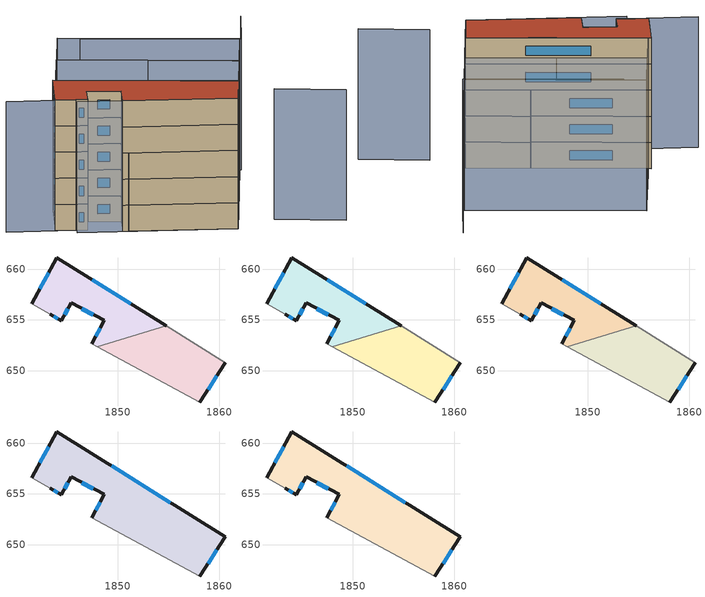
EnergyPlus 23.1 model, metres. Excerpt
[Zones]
046c4d74f14f47c6_F0_dwelling_0
 floor ground (EU_floor_Construction): 1860.58,650.77 1858.1,646.86 1847.97,652.35 1854.77,654.41 z0
 wall outside (EU_wall_Construction): 1858.1,646.86 1860.58,650.77 z0:3
 wall adiabatic (EU_wall_Construction): 1860.58,650.77 1854.77,654.41 / 1847.97,652.35 1858.1,646.86 z0:3
 wall to 046c4d74f14f47c6_F0_dwelling_1 (EU_wall_Construction): 1854.77,654.41 1847.97,652.35 z0:3
 window (EU_Window_Construction): 1858.9,648.13 1859.77,649.5 z0.98:2.02
046c4d74f14f47c6_F0_dwelling_1
 floor ground (EU_floor_Construction): 1854.77,654.41 1847.97,652.35 1847.42,652.65 1848.65,654.95 1845.39,656.7 1844.44,654.92 1843.34,655.56 1841.49,656.58 1843.99,661.16 z0
 wall outside (EU_wall_Construction): 1854.77,654.41 1843.99,661.16 1841.49,656.58 / 1843.34,655.56 1844.44,654.92 1845.39,656.7 1848.65,654.95 1847.42,652.65 z0:3
 wall adiabatic (EU_wall_Construction): 1841.49,656.58 1843.34,655.56 / 1847.42,652.65 1847.97,652.35 z0:3
 window (EU_Window_Construction): 1843.17,659.67 1842.3,658.07 / 1851.26,656.6 1847.49,658.97 / 1848.25,654.2 1847.82,653.4 / 1846.45,656.13 1847.59,655.52 / 1844.75,655.5 1845.08,656.12 / 1843.7,655.35 1844.08,655.13 z0.98:2.02
046c4d74f14f47c6_F1_dwelling_0
 floor to 046c4d74f14f47c6_F0_dwelling_0 (EU_floor_Construction): 1860.58,650.77 1858.1,646.86 1847.97,652.35 1854.77,654.41 z3
 wall outside (EU_wall_Construction): 1858.1,646.86 1860.58,650.77 z3:6
 wall adiabatic (EU_wall_Construction): 1860.58,650.77 1854.77,654.41 / 1847.97,652.35 1858.1,646.86 z3:6
 wall to 046c4d74f14f47c6_F1_dwelling_1 (EU_wall_Construction): 1854.77,654.41 1847.97,652.35 z3:6
 window (EU_Window_Construction): 1858.9,648.13 1859.77,649.5 z3.98:5.02
046c4d74f14f47c6_F1_dwelling_1
 floor to 046c4d74f14f47c6_F0_dwelling_1 (EU_floor_Construction): 1854.77,654.41 1847.97,652.35 1847.42,652.65 1848.65,654.95 1845.39,656.7 1844.44,654.92 1843.34,655.56 1841.49,656.58 1843.99,661.16 z3
 wall outside (EU_wall_Construction): 1854.77,654.41 1843.99,661.16 1841.49,656.58 / 1843.34,655.56 1844.44,654.92 1845.39,656.7 1848.65,654.95 1847.42,652.65 z3:6
 wall adiabatic (EU_wall_Construction): 1841.49,656.58 1843.34,655.56 / 1847.42,652.65 1847.97,652.35 z3:6
 window (EU_Window_Construction): 1843.17,659.67 1842.3,658.07 / 1851.26,656.6 1847.49,658.97 / 1848.25,654.2 1847.82,653.4 / 1846.45,656.13 1847.59,655.52 / 1844.75,655.5 1845.08,656.12 / 1843.7,655.35 1844.08,655.13 z3.98:5.02
046c4d74f14f47c6_F2_dwelling_0
 floor to 046c4d74f14f47c6_F1_dwelling_0 (EU_floor_Construction): 1860.58,650.77 1858.1,646.86 1847.97,652.35 1854.77,654.41 z6
 wall outside (EU_wall_Construction): 1858.1,646.86 1860.58,650.77 z6:9
 wall adiabatic (EU_wall_Construction): 1860.58,650.77 1854.77,654.41 / 1847.97,652.35 1858.1,646.86 z6:9
 wall to 046c4d74f14f47c6_F2_dwelling_1 (EU_wall_Construction): 1854.77,654.41 1847.97,652.35 z6:9
 window (EU_Window_Construction): 1858.9,648.13 1859.77,649.5 z6.98:8.02
046c4d74f14f47c6_F2_dwelling_1
 floor to 046c4d74f14f47c6_F1_dwelling_1 (EU_floor_Construction): 1854.77,654.41 1847.97,652.35 1847.42,652.65 1848.65,654.95 1845.39,656.7 1844.44,654.92 1843.34,655.56 1841.49,656.58 1843.99,661.16 z6
 wall outside (EU_wall_Construction): 1854.77,654.41 1843.99,661.16 1841.49,656.58 / 1843.34,655.56 1844.44,654.92 1845.39,656.7 1848.65,654.95 1847.42,652.65 z6:9
 wall adiabatic (EU_wall_Construction): 1841.49,656.58 1843.34,655.56 / 1847.42,652.65 1847.97,652.35 z6:9
 window (EU_Window_Construction): 1843.17,659.67 1842.3,658.07 / 1851.26,656.6 1847.49,658.97 / 1848.25,654.2 1847.82,653.4 / 1846.45,656.13 1847.59,655.52 / 1844.75,655.5 1845.08,656.12 / 1843.7,655.35 1844.08,655.13 z6.98:8.02
046c4d74f14f47c6_F3_dwelling_0
 floor to 046c4d74f14f47c6_F2_dwelling_0 (EU_floor_Construction): 1860.58,650.77 1858.1,646.86 1847.97,652.35 1854.77,654.41 z9
 floor to 046c4d74f14f47c6_F2_dwelling_1 (EU_floor_Construction): 1854.77,654.41 1847.97,652.35 1847.42,652.65 1848.65,654.95 1845.39,656.7 1844.44,654.92 1843.34,655.56 1841.49,656.58 1843.99,661.16 z9
 wall outside (EU_wall_Construction): 1843.34,655.56 1844.44,654.92 1845.39,656.7 1848.65,654.95 1847.42,652.65 / 1858.1,646.86 1860.58,650.77 1843.99,661.16 1841.49,656.58 z9:12
 wall adiabatic (EU_wall_Construction): 1841.49,656.58 1843.34,655.56 / 1847.42,652.65 1858.1,646.86 z9:12
 window (EU_Window_Construction): 1843.7,655.35 1844.08,655.13 / 1843.17,659.67 1842.3,658.07 / 1855.18,654.15 1849.38,657.78 / 1858.9,648.13 1859.77,649.5 / 1848.25,654.2 1847.82,653.4 / 1846.45,656.13 1847.59,655.52 / 1844.75,655.5 1845.08,656.12 z9.98:11.02
046c4d74f14f47c6_F4_dwelling_0
 floor to 046c4d74f14f47c6_F3_dwelling_0 (EU_floor_Construction): 1860.58,650.77 1858.1,646.86 1847.42,652.65 1848.65,654.95 1845.39,656.7 1844.44,654.92 1843.34,655.56 1841.49,656.58 1843.99,661.16 z12
 wall outside (EU_wall_Construction): 1843.34,655.56 1844.44,654.92 1845.39,656.7 1848.65,654.95 1847.42,652.65 / 1858.1,646.86 1860.58,650.77 1843.99,661.16 1841.49,656.58 z12:15
 wall adiabatic (EU_wall_Construction): 1841.49,656.58 1843.34,655.56 / 1847.42,652.65 1858.1,646.86 z12:15
 window (EU_Window_Construction): 1843.7,655.35 1844.08,655.13 / 1843.17,659.67 1842.3,658.07 / 1855.18,654.15 1849.38,657.78 / 1858.9,648.13 1859.77,649.5 / 1848.25,654.2 1847.82,653.4 / 1846.45,656.13 1847.59,655.52 / 1844.75,655.5 1845.08,656.12 z12.98:14.02
 roof outside (EU_roof_Construction): 1858.1,646.86 1860.58,650.77 1843.99,661.16 1841.49,656.58 1843.34,655.56 1844.44,654.92 1845.39,656.7 1848.65,654.95 1847.42,652.65 z15
shading: 1843.19,654.94 1858.1,646.86 / 1836.85,658.99 1843.36,655.61 / 1869.74,665.06 1866.62,660 / 1866.62,660 1852.21,668.89 / 1862.66,646.94 1868.95,642.78 / 1847.17,665.54 1863.43,655.22 / 1863.43,655.22 1860.56,650.7 / 1860.56,650.7 1844.3,661.02 / 1844.3,661.02 1847.17,665.54 / 1863.45,655.21 1847.19,665.53 / 1847.19,665.53 1850.27,670.38 / 1850.27,670.38 1866.53,660.06 / 1866.53,660.06 1863.45,655.21 z0:15
[Building]
EU S2 Campaign: North Axis=0; Terrain=City; Solar Distribution=FullExterior
[Site:Location]
Bologna: Latitude=44.5; Longitude=11.25; Time Zone=1; Elevation=37
[SizingPeriod:WeatherFileDays]
AnnualSizingPeriod: Begin Month=1; Begin Day of Month=1; End Month=12; End Day of Month=31; Day of Week for Start Day=Monday; Use Weather File Daylight Saving Period=No; Use Weather File Rain and Snow Indicators=No
[MATERIAL]
EU_InternalMass_Material: Roughness=MediumRough; Thickness=0.1; Conductivity=1; Density=1800; Specific Heat=900; Thermal Absorptance=0.9; Solar Absorptance=0.7; Visible Absorptance=0.7
[MATERIAL:NOMASS] Roughness=MediumRough; Thermal Absorptance=0.9; Solar Absorptance=0.7; Visible Absorptance=0.7
Name | Thermal Resistance
EU_wall_NoMass | 0.905828
EU_roof_NoMass | 0.37593
EU_floor_NoMass | 0.67114
[WINDOWMATERIAL:SIMPLEGLAZINGSYSTEM]
EU_Window_SimpleGlazing: UFactor=4.52486; Solar Heat Gain Coefficient=0.85; Visible Transmittance=0.85
[CONSTRUCTION]
EU_wall_Construction: EU_wall_NoMass
EU_roof_Construction: EU_roof_NoMass
EU_floor_Construction: EU_floor_NoMass
EU_Window_Construction: EU_Window_SimpleGlazing
EU_InternalMass_Construction: EU_InternalMass_Material
[ZONE] Type=1; Multiplier=1; Ceiling Height=autocalculate; Floor Area=autocalculate; Part of Total Floor Area=Yes
Name | Volume
046c4d74f14f47c6_F0_dwelling_0; 046c4d74f14f47c6_F1_dwelling_0; 046c4d74f14f47c6_F2_dwelling_0; 046c4d74f14f47c6_F1_dwelling_1; 046c4d74f14f47c6_F2_dwelling_1 | 134.771
046c4d74f14f47c6_F3_dwelling_0 | 269.535
046c4d74f14f47c6_F4_dwelling_0 | 269.543
046c4d74f14f47c6_F0_dwelling_1 | 134.773
[INTERNALMASS] Construction=EU_InternalMass_Construction
Name | Zone or ZoneList | Surface Area
046c4d74f14f47c6_F0_dwelling_0_EU_InternalMass | 046c4d74f14f47c6_F0_dwelling_0 | 44.9236
046c4d74f14f47c6_F0_dwelling_1_EU_InternalMass | 046c4d74f14f47c6_F0_dwelling_1 | 44.924
046c4d74f14f47c6_F1_dwelling_0_EU_InternalMass | 046c4d74f14f47c6_F1_dwelling_0 | 44.9236
046c4d74f14f47c6_F1_dwelling_1_EU_InternalMass | 046c4d74f14f47c6_F1_dwelling_1 | 44.924
046c4d74f14f47c6_F2_dwelling_0_EU_InternalMass | 046c4d74f14f47c6_F2_dwelling_0 | 44.9236
046c4d74f14f47c6_F2_dwelling_1_EU_InternalMass | 046c4d74f14f47c6_F2_dwelling_1 | 44.924
046c4d74f14f47c6_F3_dwelling_0_EU_InternalMass | 046c4d74f14f47c6_F3_dwelling_0 | 89.848
046c4d74f14f47c6_F4_dwelling_0_EU_InternalMass | 046c4d74f14f47c6_F4_dwelling_0 | 89.848
[OTHEREQUIPMENT] Fuel Type=Electricity; Design Level Calculation Method=Watts/Area; Power per Zone Floor Area=1; Fraction Latent=0; Fraction Radiant=0; Fraction Lost=0; Carbon Dioxide Generation Rate=0; EndUse Subcategory=EU_Step8_InternalGains
Name | Zone or ZoneList or Space or SpaceList | Schedule
EU_Step8_InternalGain_046c4d74f14f47c6_F0_dwelling_0_f000 | 046c4d74f14f47c6_F0_dwelling_0 | EU_Step8_GainSchedule_046c4d74f14f47c6_F0_dwelling_0_f000
EU_Step8_InternalGain_046c4d74f14f47c6_F0_dwelling_1_f000 | 046c4d74f14f47c6_F0_dwelling_1 | EU_Step8_GainSchedule_046c4d74f14f47c6_F0_dwelling_1_f000
EU_Step8_InternalGain_046c4d74f14f47c6_F1_dwelling_0_f000 | 046c4d74f14f47c6_F1_dwelling_0 | EU_Step8_GainSchedule_046c4d74f14f47c6_F1_dwelling_0_f000
EU_Step8_InternalGain_046c4d74f14f47c6_F1_dwelling_1_f000 | 046c4d74f14f47c6_F1_dwelling_1 | EU_Step8_GainSchedule_046c4d74f14f47c6_F1_dwelling_1_f000
EU_Step8_InternalGain_046c4d74f14f47c6_F2_dwelling_0_f000 | 046c4d74f14f47c6_F2_dwelling_0 | EU_Step8_GainSchedule_046c4d74f14f47c6_F2_dwelling_0_f000
EU_Step8_InternalGain_046c4d74f14f47c6_F2_dwelling_1_f000 | 046c4d74f14f47c6_F2_dwelling_1 | EU_Step8_GainSchedule_046c4d74f14f47c6_F2_dwelling_1_f000
EU_Step8_InternalGain_046c4d74f14f47c6_F3_dwelling_0_f000 | 046c4d74f14f47c6_F3_dwelling_0 | EU_Step8_GainSchedule_046c4d74f14f47c6_F3_dwelling_0_f000
EU_Step8_InternalGain_046c4d74f14f47c6_F4_dwelling_0_f000 | 046c4d74f14f47c6_F4_dwelling_0 | EU_Step8_GainSchedule_046c4d74f14f47c6_F4_dwelling_0_f000
[ZONEVENTILATION:DESIGNFLOWRATE] Schedule=EU_AlwaysOn; Design Flow Rate Calculation Method=AirChanges/Hour; Air Changes per Hour=0.73129; Ventilation Type=Natural; Fan Pressure Rise=0; Fan Total Efficiency=1; Constant Term Coefficient=1; Temperature Term Coefficient=0; Velocity Term Coefficient=0; Velocity Squared Term Coefficient=0; Minimum Indoor Temperature=-100; Maximum Indoor Temperature=100; Delta Temperature=-100; Minimum Outdoor Temperature=-100; Maximum Outdoor Temperature=100; Maximum Wind Speed=40
Name | Zone or ZoneList or Space or SpaceList
EU_ConstantAir_046c4d74f14f47c6_F0_dwelling_0 | 046c4d74f14f47c6_F0_dwelling_0
EU_ConstantAir_046c4d74f14f47c6_F0_dwelling_1 | 046c4d74f14f47c6_F0_dwelling_1
EU_ConstantAir_046c4d74f14f47c6_F1_dwelling_0 | 046c4d74f14f47c6_F1_dwelling_0
EU_ConstantAir_046c4d74f14f47c6_F1_dwelling_1 | 046c4d74f14f47c6_F1_dwelling_1
EU_ConstantAir_046c4d74f14f47c6_F2_dwelling_0 | 046c4d74f14f47c6_F2_dwelling_0
EU_ConstantAir_046c4d74f14f47c6_F2_dwelling_1 | 046c4d74f14f47c6_F2_dwelling_1
EU_ConstantAir_046c4d74f14f47c6_F3_dwelling_0 | 046c4d74f14f47c6_F3_dwelling_0
EU_ConstantAir_046c4d74f14f47c6_F4_dwelling_0 | 046c4d74f14f47c6_F4_dwelling_0
[HVACTEMPLATE:THERMOSTAT] Constant Heating Setpoint=20; Constant Cooling Setpoint=50
EU_HeatOnly_046c4d74f14f47c6_F0_dwelling_0; EU_HeatOnly_046c4d74f14f47c6_F0_dwelling_1; EU_HeatOnly_046c4d74f14f47c6_F1_dwelling_0; EU_HeatOnly_046c4d74f14f47c6_F1_dwelling_1; EU_HeatOnly_046c4d74f14f47c6_F2_dwelling_0; EU_HeatOnly_046c4d74f14f47c6_F2_dwelling_1; EU_HeatOnly_046c4d74f14f47c6_F3_dwelling_0; EU_HeatOnly_046c4d74f14f47c6_F4_dwelling_0
[HVACTEMPLATE:ZONE:IDEALLOADSAIRSYSTEM] System Availability Schedule=EU_AlwaysOn; Maximum Heating Supply Air Temperature=50; Minimum Cooling Supply Air Temperature=13; Maximum Heating Supply Air Humidity Ratio=0.0156; Minimum Cooling Supply Air Humidity Ratio=0.0077; Heating Limit=NoLimit; Cooling Limit=NoLimit; Heating Availability Schedule=EU_AlwaysOn; Cooling Availability Schedule=EU_CoolingOff; Dehumidification Control Type=ConstantSensibleHeatRatio; Cooling Sensible Heat Ratio=0.7; Dehumidification Setpoint=60; Humidification Control Type=None; Humidification Setpoint=30; Outdoor Air Method=None; Outdoor Air Flow Rate per Person=0.00944; Outdoor Air Flow Rate per Zone Floor Area=0; Outdoor Air Flow Rate per Zone=0; Demand Controlled Ventilation Type=None; Outdoor Air Economizer Type=NoEconomizer; Heat Recovery Type=None; Sensible Heat Recovery Effectiveness=0.7; Latent Heat Recovery Effectiveness=0.65
Name | Template Thermostat
046c4d74f14f47c6_F0_dwelling_0 | EU_HeatOnly_046c4d74f14f47c6_F0_dwelling_0
046c4d74f14f47c6_F0_dwelling_1 | EU_HeatOnly_046c4d74f14f47c6_F0_dwelling_1
046c4d74f14f47c6_F1_dwelling_0 | EU_HeatOnly_046c4d74f14f47c6_F1_dwelling_0
046c4d74f14f47c6_F1_dwelling_1 | EU_HeatOnly_046c4d74f14f47c6_F1_dwelling_1
046c4d74f14f47c6_F2_dwelling_0 | EU_HeatOnly_046c4d74f14f47c6_F2_dwelling_0
046c4d74f14f47c6_F2_dwelling_1 | EU_HeatOnly_046c4d74f14f47c6_F2_dwelling_1
046c4d74f14f47c6_F3_dwelling_0 | EU_HeatOnly_046c4d74f14f47c6_F3_dwelling_0
046c4d74f14f47c6_F4_dwelling_0 | EU_HeatOnly_046c4d74f14f47c6_F4_dwelling_0
[SIZING:ZONE] Zone Cooling Design Supply Air Temperature Input Method=SupplyAirTemperature; Zone Cooling Design Supply Air Temperature=13; Zone Heating Design Supply Air Temperature Input Method=SupplyAirTemperature; Zone Heating Design Supply Air Temperature=50; Zone Cooling Design Supply Air Humidity Ratio=0.008; Zone Heating Design Supply Air Humidity Ratio=0.008; Cooling Design Air Flow Method=DesignDay; Cooling Design Air Flow Rate=0; Cooling Minimum Air Flow per Zone Floor Area=0.000762; Cooling Minimum Air Flow=0; Cooling Minimum Air Flow Fraction=0.2; Heating Design Air Flow Method=DesignDay; Heating Design Air Flow Rate=0; Heating Maximum Air Flow per Zone Floor Area=0.002032; Heating Maximum Air Flow=0.141576; Heating Maximum Air Flow Fraction=0.3; Account for Dedicated Outdoor Air System=No; Dedicated Outdoor Air System Control Strategy=NeutralSupplyAir; Dedicated Outdoor Air Low Setpoint Temperature for Design=autosize; Dedicated Outdoor Air High Setpoint Temperature for Design=autosize; Zone Load Sizing Method=Sensible Load Only No Latent Load; Zone Latent Cooling Design Supply Air Humidity Ratio Input Method=HumidityRatioDifference; Zone Cooling Design Supply Air Humidity Ratio Difference=0.005; Zone Latent Heating Design Supply Air Humidity Ratio Input Method=HumidityRatioDifference; Zone Humidification Design Supply Air Humidity Ratio Difference=0.005
046c4d74f14f47c6_F0_dwelling_0; 046c4d74f14f47c6_F0_dwelling_1; 046c4d74f14f47c6_F1_dwelling_0; 046c4d74f14f47c6_F1_dwelling_1; 046c4d74f14f47c6_F2_dwelling_0; 046c4d74f14f47c6_F2_dwelling_1; 046c4d74f14f47c6_F3_dwelling_0; 046c4d74f14f47c6_F4_dwelling_0
[SCHEDULE:CONSTANT]
Name | Hourly Value
EU_AlwaysOn | 1
EU_CoolingOff | 0
[SCHEDULE:FILE] Column Number=1; Rows to Skip at Top=0; Number of Hours of Data=8760; Column Separator=Comma; Interpolate to Timestep=No; Minutes per Item=60; Adjust Schedule for Daylight Savings=Yes
Name | File
EU_Step8_GainSchedule_046c4d74f14f47c6_F0_dwelling_0_f000 | ../../schedules/046c4d74f14f47c6/046c4d74f14f47c6_F0_dwelling_0_f000_gain.csv
EU_Step8_GainSchedule_046c4d74f14f47c6_F0_dwelling_1_f000 | ../../schedules/046c4d74f14f47c6/046c4d74f14f47c6_F0_dwelling_1_f000_gain.csv
EU_Step8_GainSchedule_046c4d74f14f47c6_F1_dwelling_0_f000 | ../../schedules/046c4d74f14f47c6/046c4d74f14f47c6_F1_dwelling_0_f000_gain.csv
EU_Step8_GainSchedule_046c4d74f14f47c6_F1_dwelling_1_f000 | ../../schedules/046c4d74f14f47c6/046c4d74f14f47c6_F1_dwelling_1_f000_gain.csv
EU_Step8_GainSchedule_046c4d74f14f47c6_F2_dwelling_0_f000 | ../../schedules/046c4d74f14f47c6/046c4d74f14f47c6_F2_dwelling_0_f000_gain.csv
EU_Step8_GainSchedule_046c4d74f14f47c6_F2_dwelling_1_f000 | ../../schedules/046c4d74f14f47c6/046c4d74f14f47c6_F2_dwelling_1_f000_gain.csv
EU_Step8_GainSchedule_046c4d74f14f47c6_F3_dwelling_0_f000 | ../../schedules/046c4d74f14f47c6/046c4d74f14f47c6_F3_dwelling_0_f000_gain.csv
EU_Step8_GainSchedule_046c4d74f14f47c6_F4_dwelling_0_f000 | ../../schedules/046c4d74f14f47c6/046c4d74f14f47c6_F4_dwelling_0_f000_gain.csv
